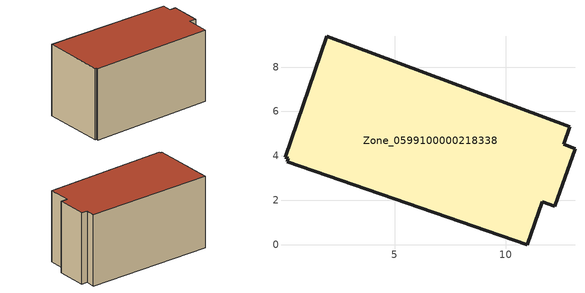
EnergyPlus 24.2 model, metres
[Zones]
Zone_0599100000218338
 floor ground (C_G): 12.21,1.74 11.64,1.94 10.96,0 0.15,3.73 0.2,3.89 0.06,3.94 1.93,9.38 12.88,5.32 12.61,4.51 13.12,4.31 z0
 wall outside (C_F): 12.88,5.32 1.93,9.38 0.06,3.94 0.2,3.89 0.15,3.73 10.96,0 11.64,1.94 12.21,1.74 13.12,4.31 12.61,4.51 12.88,5.32 z0:6.62
 roof outside (C_R): 0.15,3.73 10.96,0 11.64,1.94 12.21,1.74 13.12,4.31 12.61,4.51 12.88,5.32 1.93,9.38 0.06,3.94 0.2,3.89 z6.62
[BUILDING]
Pand.0599100000218338: North Axis=0; Terrain=City; Loads Convergence Tolerance Value=0.04; Temperature Convergence Tolerance Value=0.4; Solar Distribution=FullExterior; Maximum Number of Warmup Days=25; Minimum Number of Warmup Days=1
[Site:Location]
Rotterdam.The.Hague.AP_ZH_NLD Design_Conditions: Latitude=51.96; Longitude=4.45; Time Zone=1; Elevation=-4.5
[SITE:GROUNDTEMPERATURE:BUILDINGSURFACE]
18, 18, 18, 18, 18, 18, 18, 18, 18, 18, 18, 18
[MATERIAL] Thermal Absorptance=0.9; Solar Absorptance=0.7; Visible Absorptance=0.7
Name | Roughness | Thickness | Conductivity | Density | Specific Heat
G.TC.1946 | MediumSmooth | 0.15 | 1 | 540 | 1210
F.TC.1946 | Rough | 0.3 | 0.857143 | 1920 | 840
R.TC.1946 | MediumRough | 0.2 | 0.909091 | 1500 | 1000
[CONSTRUCTION]
C_G: G.TC.1946
C_F: F.TC.1946
C_R: R.TC.1946
[ZONE]
Zone_0599100000218338: Type=1; Multiplier=1; Ceiling Height=Autocalculate; Volume=Autocalculate; Floor Area=autocalculate; Part of Total Floor Area=Yes
[ZONEINFILTRATION:DESIGNFLOWRATE]
Infil_Zone_0599100000218338: Zone or ZoneList or Space or SpaceList=Zone_0599100000218338; Schedule=AlwaysOn; Design Flow Rate Calculation Method=Flow/Area; Flow Rate per Floor Area=0.003; Constant Term Coefficient=1; Temperature Term Coefficient=0; Velocity Term Coefficient=0; Velocity Squared Term Coefficient=0
[HVACTEMPLATE:ZONE:IDEALLOADSAIRSYSTEM]
Zone_0599100000218338: Maximum Heating Supply Air Temperature=50; Minimum Cooling Supply Air Temperature=13; Maximum Heating Supply Air Humidity Ratio=0.0156; Minimum Cooling Supply Air Humidity Ratio=0.0077; Heating Limit=NoLimit; Cooling Limit=NoLimit; Dehumidification Control Type=ConstantSensibleHeatRatio; Cooling Sensible Heat Ratio=0.7; Dehumidification Setpoint=60; Humidification Control Type=None; Humidification Setpoint=30; Outdoor Air Method=None; Outdoor Air Flow Rate per Person=0.00944; Outdoor Air Flow Rate per Zone Floor Area=0; Outdoor Air Flow Rate per Zone=0; Demand Controlled Ventilation Type=None; Outdoor Air Economizer Type=NoEconomizer; Heat Recovery Type=None; Sensible Heat Recovery Effectiveness=0.7; Latent Heat Recovery Effectiveness=0.65
[ZONECONTROL:THERMOSTAT]
ThermostatControl_Zone_0599100000218338: Zone or ZoneList=Zone_0599100000218338; Control Type Schedule=DualSetpointControlType; Control 1=Thermostat_Zone_0599100000218338; Temperature Difference Between Cutout And Setpoint=0
[THERMOSTATSETPOINT:DUALSETPOINT]
Thermostat_Zone_0599100000218338: Heating Setpoint Temperature Schedule=HeatingSetpoint_Zone_0599100000218338; Cooling Setpoint Temperature Schedule=CoolingSetpoint_Zone_0599100000218338
[SCHEDULE:COMPACT]
HeatingSetpoint_Zone_0599100000218338: Through: 12/31, For: AllDays, Until: 24:00, 21
CoolingSetpoint_Zone_0599100000218338: Through: 12/31, For: AllDays, Until: 24:00, 24
DualSetpointControlType: Through: 12/31, For: AllDays, Until: 24:00, 4
AlwaysOn: Through: 12/31, For: AllDays, Until: 24:00, 1
